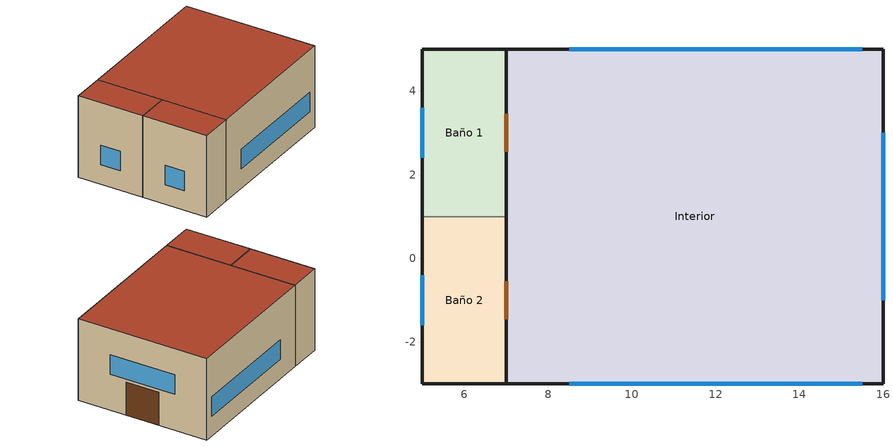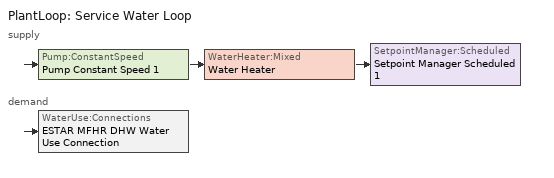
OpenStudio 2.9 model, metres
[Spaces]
Interior
 floor outside: 16,5 16,-3 7,-3 7,1 7,5 z2.4
 wall outside: 16,5 7,5 7,1 7,-3 16,-3 16,5 z2.4:7.4
 window: 15.5,5 8.5,5 / 8.5,-3 15.5,-3 z3.6:4.8; 16,-1 16,3 z4.6:5.82
 door: 7,3.46 7,2.54 / 16,0 16,2 / 7,-0.54 7,-1.46 z2.4:4.43
 roof outside: 7,5 7,1 7,-3 16,-3 16,5 z7.4
Baño 2
 floor outside: 7,1 7,-3 5,-3 5,1 z2.4
 wall outside: 5,1 5,-3 7,-3 7,1 z2.4:7.4
 wall to Baño 1: 7,1 5,1 z2.4:7.4
 window: 5,-0.4 5,-1.6 z3.6:4.8
 door: 7,-1.46 7,-0.54 z2.4:4.43
 roof outside: 5,1 5,-3 7,-3 7,1 z7.4
Baño 1
 floor outside: 7,5 7,1 5,1 5,5 z2.4
 wall outside: 7,1 7,5 5,5 5,1 z2.4:7.4
 window: 5,3.6 5,2.4 z3.6:4.8
 door: 7,2.54 7,3.46 z2.4:4.43
 roof outside: 5,5 5,1 7,1 7,5 z7.4
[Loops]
PlantLoop 'Service Water Loop'
 supply: Pump:ConstantSpeed 'Pump Constant Speed 1' > WaterHeater:Mixed 'Water Heater' > SetpointManager:Scheduled 'Setpoint Manager Scheduled 1'
 demand: WaterUse:Connections 'ESTAR MFHR DHW Water Use Connection'
[Site]
TENA: Latitude {deg}=-0.978; Longitude {deg}=-77.809; Time Zone {hr}=-5; Elevation {m}=499
[ClimateZones]
Climate Zone Institution Name 2=CEC; Climate Zone Document Name 2=California Climate Zone Descriptions; Climate Zone Document Year 2=1995
[Building]
tolita-bamboo: North Axis {deg}=30
[SizingPeriod:DesignDay] Barometric Pressure {Pa}=89287; Wind Direction {deg}=0; Rain Indicator=0; Snow Indicator=0; Day of Month=21; Daylight Saving Time Indicator=0; Dry-Bulb Temperature Range Modifier Type=DefaultMultipliers; Solar Model Indicator=ASHRAEClearSky
Name | Maximum Dry-Bulb Temperature {C} | Daily Dry-Bulb Temperature Range {deltaC} | Humidity Indicating Conditions at Maximum Dry-Bulb | Wind Speed {m/s} | Sky Clearness | Month | Day Type | Humidity Indicating Type
Shell Mera AP-Rio Amazonas Ann Clg .4% Condns DP=>MDB | 39.6 | 7.4 | 23.8 | 3.35 | 1 | 10 | SummerDesignDay | Dewpoint
Shell Mera AP-Rio Amazonas Ann Htg 99.6% Condns DB | 13.6 | 0 | 13.6 | 6.71 | 0 | 4 | WinterDesignDay | Wetbulb
[DefaultConstructionSet]
Shakai: Default Exterior Surface Constructions=Default Surface Constructions 1257; Default Interior Surface Constructions=Default Surface Constructions 1256; Default Ground Contact Surface Constructions=Default Surface Constructions 1268; Default Exterior SubSurface Constructions=Default Sub Surface Constructions 840; Default Interior SubSurface Constructions=Default Sub Surface Constructions 839; Interior Partition Construction=Typical Interior Partition
[DefaultSurfaceConstructions]
Default Surface Constructions 1257: Floor Construction=Entrepiso; Wall Construction=Pared Exterior; Roof Ceiling Construction=DEER Metal Framed Roof R-25.64 1
Default Surface Constructions 1256: Wall Construction=Typical Interior Wall
Default Surface Constructions 1268: 
[DefaultSubSurfaceConstructions]
Name | Operable Window Construction | Door Construction | Fixed Window Construction
Default Sub Surface Constructions 840 | Ventanas | Typical Uninsulated Swinging Door
Default Sub Surface Constructions 839 | Typical Interior Window | Typical Interior Door | Typical Interior Window
[Construction]
Typical Interior Partition; Typical Interior Door: G05 25mm wood
Pared Exterior: Bareque
DEER Metal Framed Roof R-25.64 1: Roof Membrane, Typical Insulation R-25.13 1, Metal Roof Surface
Entrepiso: Piso Madera (Pino)
Typical Interior Wall: G01 13mm gypsum board, G01 13mm gypsum board
Ventanas: REF B CLEAR HI 6MM
Typical Uninsulated Swinging Door: Typical Insulation R-1.73
Typical Interior Window: Clear 3mm 1
[Material] Thermal Absorptance=0.9
Name | Roughness | Thickness {m} | Conductivity {W/m-K} | Density {kg/m3} | Specific Heat {J/kg-K} | Solar Absorptance | Visible Absorptance
G05 25mm wood | MediumSmooth | 0.0254 | 0.15 | 608 | 1630 | 0.5 | 0.5
Piso Madera (Pino) | MediumRough | 0.05 | 0.113 | 510 | 2310 | 0.7 | 0.7
Roof Membrane | VeryRough | 0.0095 | 0.16 | 1121.29 | 1460 | 0.7 | 0.7
Metal Roof Surface | Smooth | 0.0008 | 45.28 | 7824 | 500 | 0.7 | 0.7
G01 13mm gypsum board | Smooth | 0.0127 | 0.160031 | 800.001 | 1090.73 | 0.7 | 0.5
Bareque | Rough | 0.08 | 0.9 | 1842 | 1840 | 0.7 | 0.7
[Material:NoMass] Roughness=Smooth; Thermal Absorptance=0.9; Solar Absorptance=0.7; Visible Absorptance=0.7
Name | Thermal Resistance {m2-K/W}
Typical Insulation R-25.13 1 | 4.42631
Typical Insulation R-1.73 | 0.305336
[WindowMaterial:Glazing] Optical Data Type=SpectralAverage; Infrared Transmittance at Normal Incidence=0; Front Side Infrared Hemispherical Emissivity=0.84; Conductivity {W/m-K}=0.9; Dirt Correction Factor for Solar and Visible Transmittance=1; Solar Diffusing=No
Name | Thickness {m} | Solar Transmittance at Normal Incidence | Front Side Solar Reflectance at Normal Incidence | Back Side Solar Reflectance at Normal Incidence | Visible Transmittance at Normal Incidence | Front Side Visible Reflectance at Normal Incidence | Back Side Visible Reflectance at Normal Incidence | Back Side Infrared Hemispherical Emissivity
REF B CLEAR HI 6MM | 0.006 | 0.24 | 0.16 | 0.32 | 0.3 | 0.16 | 0.29 | 0.6
Clear 3mm 1 | 0.003 | 0.837 | 0.075 | 0.075 | 0.898 | 0.081 | 0.081 | 0.84
[DefaultScheduleSet] Number of People Schedule=D_Asm_Aud_Occup_Yr; Electric Equipment Schedule=D_Asm_Aud_Misc_Yr; Hot Water Equipment Schedule=Hot Water Use; Infiltration Schedule=D_Asm_All_C_Inf_Yr
Name | People Activity Level Schedule | Lighting Schedule
Asm Kitchen Schedule Set | DEER Activity 220W/person | D17_Asm_Ktchn_LF_Yr
Asm Restroom Schedule Set | DEER Activity 147W/person | D17_Asm_Restrm_LF_Yr
[People:Definition] Number of People Calculation Method=People/Area; Fraction Radiant=0.3
Name | People per Space Floor Area {person/m2}
Asm Restroom People Definition | 0.204514
Asm Kitchen People Definition | 0.0355209
Asm Hall People Definition | 0.0721182
[Lights:Definition] Design Level Calculation Method=Watts/Area
Name | Watts per Space Floor Area {W/m2}
Asm Hall Lights Definition | 2
Asm Kitchen Lights Definition | 6
Asm Restroom Lights Definition | 3
[ElectricEquipment:Definition]
Asm Hall Elec Equip Definition: Design Level Calculation Method=Watts/Area; Watts per Space Floor Area {W/m2}=2.15278; Fraction Radiant=0.5
[WaterUse:Equipment:Definition]
Sistema Agua Caliente: Peak Flow Rate {m3/s}=0.000225; Target Temperature Schedule=SHW_Temperature_140F; Sensible Fraction Schedule=Fraction Sensible - 0.2; Latent Fraction Schedule=Fraction Sensible - 0.05
[Space] Default Construction Set=Shakai; Building Story=Story 1; Building Unit=Building Unit 1
Name | Space Type | Thermal Zone | Design Specification Outdoor Air Object
Interior | INT | TZ INT | Asm Kitchen Ventilation
Baño 2 | BAÑO | TZ BAÑO | Asm Restroom Ventilation
Baño 1 | BAÑO | TZ BAÑO | Asm Restroom Ventilation 1
[ThermalZone] Multiplier=1; Use Ideal Air Loads=No
TZ INT; TZ BAÑO
[Sizing:Zone] Zone Cooling Design Supply Air Temperature Input Method=SupplyAirTemperature; Zone Cooling Design Supply Air Temperature {C}=14; Zone Cooling Design Supply Air Temperature Difference {deltaC}=11.11; Zone Heating Design Supply Air Temperature Input Method=SupplyAirTemperature; Zone Heating Design Supply Air Temperature {C}=40; Zone Heating Design Supply Air Temperature Difference {deltaC}=11.11; Zone Cooling Design Supply Air Humidity Ratio {kg-H2O/kg-air}=0.0085; Zone Heating Design Supply Air Humidity Ratio {kg-H2O/kg-air}=0.008; Cooling Design Air Flow Method=DesignDay; Heating Design Air Flow Method=DesignDay; Account for Dedicated Outdoor Air System=No; Dedicated Outdoor Air System Control Strategy=NeutralSupplyAir; Dedicated Outdoor Air Low Setpoint Temperature for Design {C}=autosize; Dedicated Outdoor Air High Setpoint Temperature for Design {C}=autosize
TZ INT; TZ BAÑO
[SpaceType] Default Construction Set=Shakai
Name | Default Schedule Set | Design Specification Outdoor Air Object
INT | Asm Kitchen Schedule Set | Asm Kitchen Ventilation 1
BAÑO | Asm Restroom Schedule Set | Asm Restroom Ventilation 2
[BuildingStory]
Story 1: Nominal Z Coordinate {m}=0; Nominal Floor to Floor Height {m}=2.4384; Nominal Floor to Ceiling Height {m}=2.4384
[BuildingUnit]
Building Unit 1
[People] Multiplier=1
Name | People Definition | Space or SpaceType
People 1 | Asm Kitchen People Definition | INT
People 2 | Asm Restroom People Definition | BAÑO
People 3 | Asm Hall People Definition | INT
[Lights] Fraction Replaceable=1
Name | Lights Definition | Space or SpaceType
Lights 1 | Asm Hall Lights Definition | INT
Lights 2 | Asm Kitchen Lights Definition | INT
Lights 3 | Asm Restroom Lights Definition | BAÑO
[ElectricEquipment]
Electric Equipment 1: Electric Equipment Definition=Asm Hall Elec Equip Definition; Space or SpaceType=INT
[DesignSpecification:OutdoorAir] Outdoor Air Method=Sum
Name | Outdoor Air Flow per Person {m3/s-person} | Outdoor Air Flow per Floor Area {m3/s-m2}
Asm Kitchen Ventilation | 0 | 0.00254
Asm Restroom Ventilation; Asm Restroom Ventilation 1; Asm Restroom Ventilation 2 |  | 0.004826
Asm Kitchen Ventilation 1 |  | 0.000254
[SpaceInfiltration:DesignFlowRate] Design Flow Rate Calculation Method=Flow/ExteriorArea
Name | Space or SpaceType | Flow per Exterior Surface Area {m3/s-m2} | Design Flow Rate {m3/s} | Air Changes per Hour {1/hr}
189.1-2009 - Office - Restroom - CZ4-8 Infiltration | Baño 1 | 0.000226568
189.1-2009 - Office - Restroom - CZ4-8 Infiltration 1 | Baño 2 | 0.000226568
189.1-2009 - Office - WholeBuilding - Md Office - CZ4-8 Infiltration | Interior | 0.226568 | 0.3 | 0.1
[SpaceInfiltration:EffectiveLeakageArea]
Space Infiltration Effective Leakage Area 1: Space or SpaceType=Interior; Effective Air Leakage Area {cm2}=1000; Stack Coefficient=0.2; Wind Coefficient=0.2
[WaterUse:Connections]
Name | Water Use Equipment Name 1 | Water Use Equipment Name 2
Water Use Connection | Water Fixture
ESTAR MFHR DHW Water Use Connection | ESTAR MFHR Whole Building Water Use Equipment | Water Use Equipment 1
[WaterUse:Equipment] Water Use Equipment Definition=Sistema Agua Caliente; Flow Rate Fraction Schedule=Hot Water Use
Name | Space
Water Fixture | Interior
ESTAR MFHR Whole Building Water Use Equipment | Baño 1
Water Use Equipment 1 | Baño 2
[PlantLoop]
Service Water Loop: Glycol Concentration=0; Maximum Loop Temperature {C}=60; Minimum Loop Temperature {C}=10; Plant Loop Volume {m3}=Autocalculate; Load Distribution Scheme=Optimal
[Sizing:Plant]
Service Water Loop: Loop Type=Heating; Design Loop Exit Temperature {C}=60; Loop Design Temperature Difference {deltaC}=5; Sizing Option=NonCoincident; Zone Timesteps in Averaging Window=1; Coincident Sizing Factor Mode=None
[SetpointManager:Scheduled]
Setpoint Manager Scheduled 1: Control Variable=Temperature; Schedule=Hot Water Temperature
[Pump:ConstantSpeed]
Pump Constant Speed 1: Rated Flow Rate {m3/s}=autosize; Rated Pump Head {Pa}=29891; Rated Power Consumption {W}=autosize; Motor Efficiency=0.9; Fraction of Motor Inefficiencies to Fluid Stream=0; Pump Control Type=Intermittent; Design Power Sizing Method=PowerPerFlowPerPressure; Design Electric Power per Unit Flow Rate {W/(m3/s)}=348701.1; Design Shaft Power per Unit Flow Rate per Unit Head {W-s/m3-Pa}=1.28205
[WaterHeater:Mixed]
Water Heater: Tank Volume {m3}=0.3785; Setpoint Temperature Schedule=Hot Water Use; Deadband Temperature Difference {deltaC}=2; Maximum Temperature Limit {C}=82.22; Heater Control Type=Cycle; Heater Maximum Capacity {W}=845000; Heater Fuel Type=Electricity; Heater Thermal Efficiency=0.8; Off Cycle Parasitic Fuel Consumption Rate {W}=20; Off Cycle Parasitic Fuel Type=Electricity; Off Cycle Parasitic Heat Fraction to Tank=0.8; On Cycle Parasitic Fuel Type=NaturalGas; Ambient Temperature Indicator=Schedule; Ambient Temperature Schedule=Hot Water Use; Off Cycle Loss Coefficient to Ambient Temperature {W/K}=6; On Cycle Loss Coefficient to Ambient Temperature {W/K}=6; Use Side Effectiveness=1; Source Side Effectiveness=1; Use Side Design Flow Rate {m3/s}=autosize; Source Side Design Flow Rate {m3/s}=autosize; Indirect Water Heating Recovery Time {hr}=1.5; Source Side Flow Control Mode=IndirectHeatPrimarySetpoint
[Schedule:Ruleset]
Name | Default Day Schedule | Summer Design Day Schedule | Winter Design Day Schedule
D_Asm_Aud_Occup_Yr | D_Asm_Aud_Occup_Yr Default | D_Asm_Aud_Occup_Yr Summer Design Day | D_Asm_Aud_Occup_Yr Winter Design Day
DEER Activity 220W/person | DEER Activity 220W/person Default | DEER Activity 220W/person Summer Design Day | DEER Activity 220W/person Winter Design Day
D17_Asm_Ktchn_LF_Yr | D17_Asm_Ktchn_LF_Yr Default | D17_Asm_Ktchn_LF_Yr Summer Design Day | D17_Asm_Ktchn_LF_Yr Winter Design Day
D_Asm_Aud_Misc_Yr | D_Asm_Aud_Misc_Yr Default | D_Asm_Aud_Misc_Yr Summer Design Day | D_Asm_Aud_Misc_Yr Winter Design Day
D_Asm_All_C_Inf_Yr | D_Asm_All_C_Inf_Yr Default | D_Asm_All_C_Inf_Yr Summer Design Day | D_Asm_All_C_Inf_Yr Winter Design Day
DEER Activity 147W/person | DEER Activity 147W/person Default | DEER Activity 147W/person Summer Design Day | DEER Activity 147W/person Winter Design Day
D17_Asm_Restrm_LF_Yr | D17_Asm_Restrm_LF_Yr Default | D17_Asm_Restrm_LF_Yr Summer Design Day | D17_Asm_Restrm_LF_Yr Winter Design Day
SHW_Temperature_140F | SHW_Temperature_140F_Default | SHW_Temperature_140F_Summer_Design_Day | SHW_Temperature_140F_Winter_Design_Day
Fraction Sensible - 0.2 | Fraction Sensible DefaultDay - 0.2
Fraction Sensible - 0.05 | Fraction Latent DefaultDay - 0.05
Hot Water Temperature | Hot Water Temperature Default | Hot Water Temperature Summer Design Day | Hot Water Temperature Winter Design Day
Hot Water Use | Schedule Day 3
[Schedule:Day]
D_Asm_Aud_Occup_Yr Default; D_Asm_Aud_Occup_Yr Summer Design Day; D_Asm_Aud_Occup_Yr Winter Design Day: 7, 0, 0, 9, 0, 0.05, 10, 0, 0.5, 11, 0, 0.6, 12, 0, 0.9, 13, 0, 0.8, 14, 0, 0.9, 16, 0, 0.5, 17, 0, 0.8, 18, 0, 0.9, 19, 0, 0.8, 21, 0, 0.7, 24, 0, 0
DEER Activity 220W/person Default; DEER Activity 220W/person Summer Design Day; DEER Activity 220W/person Winter Design Day: 24, 0, 220
D17_Asm_Ktchn_LF_Yr Default; D17_Asm_Ktchn_LF_Yr Summer Design Day; D17_Asm_Ktchn_LF_Yr Winter Design Day; D17_Asm_Restrm_LF_Yr Default; D17_Asm_Restrm_LF_Yr Summer Design Day; D17_Asm_Restrm_LF_Yr Winter Design Day: 7, 0, 0.1, 8, 0, 0.5583, 10, 0, 0.6194, 12, 0, 0.65, 14, 0, 0.5583, 16, 0, 0.6194, 17, 0, 0.65, 18, 0, 0.5583, 19, 0, 0.4972, 20, 0, 0.4361, 24, 0, 0.1
D_Asm_Aud_Misc_Yr Default; D_Asm_Aud_Misc_Yr Summer Design Day; D_Asm_Aud_Misc_Yr Winter Design Day: 8, 0, 0.25, 9, 0, 0.3, 10, 0, 0.65, 21, 0, 1, 24, 0, 0.25
D_Asm_All_C_Inf_Yr Default; D_Asm_All_C_Inf_Yr Summer Design Day; D_Asm_All_C_Inf_Yr Winter Design Day: 8, 0, 1, 22, 0, 0.5, 24, 0, 1
DEER Activity 147W/person Default; DEER Activity 147W/person Summer Design Day; DEER Activity 147W/person Winter Design Day: 24, 0, 147
SHW_Temperature_140F_Default: 6, 0, 12.2204, 8, 0, 60, 15, 0, 12.847, 19, 0, 59.6867, 24, 0, 11.9071
SHW_Temperature_140F_Summer_Design_Day; SHW_Temperature_140F_Winter_Design_Day: 24, 0, 60
Fraction Sensible DefaultDay - 0.2: 24, 0, 0.2
Fraction Latent DefaultDay - 0.05: 24, 0, 0.05
Hot Water Temperature Default; Hot Water Temperature Summer Design Day; Hot Water Temperature Winter Design Day: 24, 0, 67
Schedule Day 3: 6, 0, 0, 9, 0, 0.955615, 15, 0, 0.362939, 20, 0, 0.981724, 24, 0, 0.0156886
